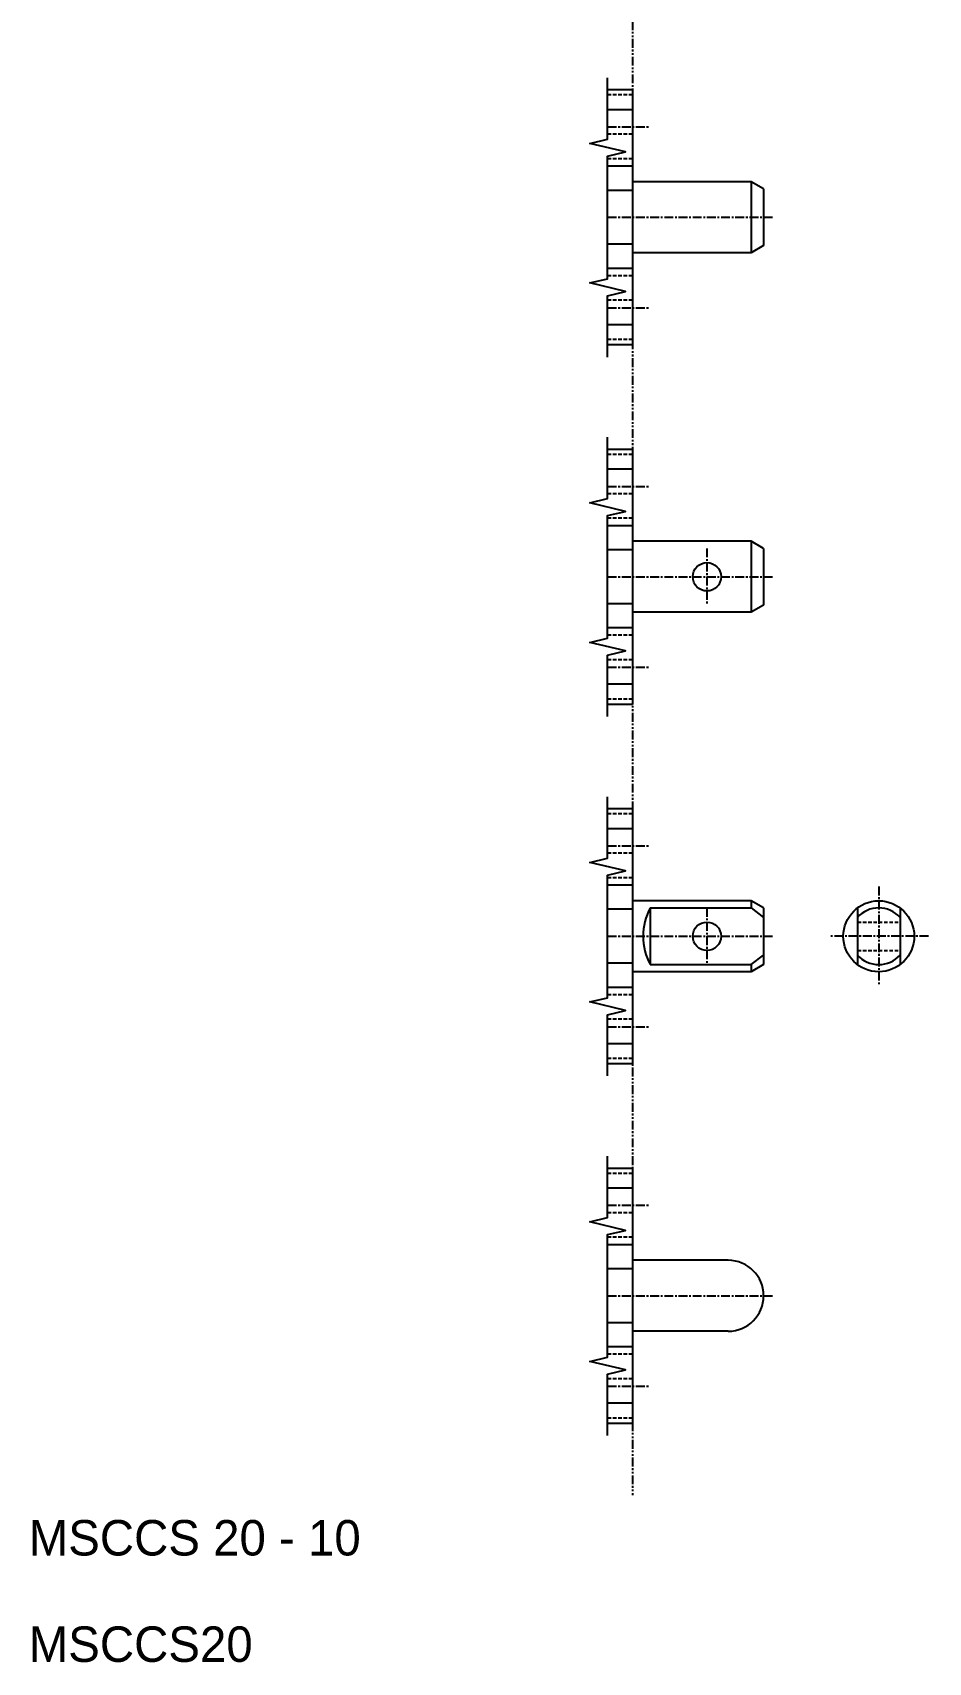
# Model space of a CAD drawing. Extents: x 1 to 151, y 0 to 494.
# Drawn here: x 0.5 to 126.9, y -0.1 to 229.7 of the extents above; entities that cross this region are included whole.
import ezdxf

# ---------------------------------------------------------------- set-up
doc = ezdxf.new("R2010")
doc.units = 0
for name, pattern in [('CENTER', [2, 1.25, -0.25, 0.25, -0.25]), ('DASHED', [0.75, 0.5, -0.25]), ('PHANTOM', [2.5, 1.25, -0.25, 0.25, -0.25, 0.25, -0.25])]:
    doc.linetypes.add(name, pattern=pattern)
doc.layers.get('0').update_dxf_attribs({"linetype": 'CONTINUOUS'})
doc.layers.add('CENTER', color=1, linetype='CENTER')

msp = doc.modelspace()

# ---------------------------------------------------------------- linework, layer by layer
at = {"color": 3, "linetype": 'PHANTOM'}
msp.add_line((85.13, 493.8), (85.13, 23.51), dxfattribs=at)
at = {"color": 7, "linetype": 'CONTINUOUS'}
for p, q in [((81.63, 221.66), (85.13, 221.66)), ((85.13, 221.66), (85.13, 185.66)), ((85.13, 218.82), (81.63, 218.82)), ((85.13, 210.86), (81.63, 210.86)), ((85.13, 207.46), (81.63, 207.46)), ((101.89, 208.66), (85.13, 208.66)), ((101.89, 208.66), (101.89, 198.66)), ((103.63, 207.66), (101.89, 208.66)), ((103.63, 207.66), (103.63, 199.66)), ((85.13, 199.86), (81.63, 199.86)), ((101.89, 198.66), (85.13, 198.66)), ((103.63, 199.66), (101.89, 198.66)), ((85.13, 196.46), (81.63, 196.46)), ((81.63, 188.55), (85.13, 188.55)), ((85.13, 185.66), (81.63, 185.66)), ((81.63, 170.98), (85.13, 170.98)), ((85.13, 170.98), (85.13, 134.98)), ((85.13, 168.14), (81.63, 168.14)), ((85.13, 160.18), (81.63, 160.18)), ((85.13, 156.78), (81.63, 156.78)), ((101.89, 157.98), (85.13, 157.98)), ((101.89, 157.98), (101.89, 147.98)), ((103.63, 156.98), (101.89, 157.98)), ((103.63, 156.98), (103.63, 148.98)), ((85.13, 149.18), (81.63, 149.18)), ((101.89, 147.98), (85.13, 147.98)), ((103.63, 148.98), (101.89, 147.98)), ((85.13, 145.78), (81.63, 145.78)), ((81.63, 137.87), (85.13, 137.87)), ((85.13, 134.98), (81.63, 134.98)), ((81.63, 120.3), (85.13, 120.3)), ((85.13, 120.3), (85.13, 84.3)), ((85.13, 117.46), (81.63, 117.46)), ((85.13, 109.5), (81.63, 109.5)), ((85.13, 106.1), (81.63, 106.1)), ((101.89, 107.3), (85.13, 107.3)), ((87.63, 106.3), (87.63, 98.3)), ((87.63, 106.3), (101.89, 106.3)), ((101.89, 107.3), (101.89, 106.3)), ((103.63, 106.3), (101.89, 107.3)), ((101.89, 106.3), (103.63, 104.95)), ((103.63, 106.3), (103.63, 98.3)), ((116.86, 106.3), (116.86, 98.3)), ((122.86, 106.3), (122.86, 98.3)), ((101.89, 98.3), (103.63, 99.65)), ((85.13, 98.5), (81.63, 98.5)), ((101.89, 97.3), (85.13, 97.3)), ((87.63, 98.3), (101.89, 98.3)), ((103.63, 98.3), (101.89, 97.3)), ((101.89, 98.3), (101.89, 97.3)), ((85.13, 95.1), (81.63, 95.1)), ((81.63, 87.19), (85.13, 87.19)), ((85.13, 84.3), (81.63, 84.3)), ((81.63, 69.62), (85.13, 69.62)), ((85.13, 69.62), (85.13, 33.62)), ((85.13, 66.78), (81.63, 66.78)), ((85.13, 58.82), (81.63, 58.82)), ((85.13, 55.42), (81.63, 55.42)), ((98.63, 56.62), (85.13, 56.62)), ((85.13, 47.82), (81.63, 47.82)), ((98.63, 46.62), (85.13, 46.62)), ((85.13, 44.42), (81.63, 44.42)), ((81.63, 36.51), (85.13, 36.51)), ((85.13, 33.62), (81.63, 33.62))]:
    msp.add_line(p, q, dxfattribs=at)
at = {"color": 3, "linetype": 'DASHED'}
for p, q in [((85.13, 220.91), (81.63, 220.91)), ((85.13, 215.36), (81.63, 215.36)), ((85.13, 211.91), (81.63, 211.91)), ((85.13, 195.41), (81.63, 195.41)), ((85.13, 191.96), (81.63, 191.96)), ((85.13, 186.41), (81.63, 186.41)), ((85.13, 170.23), (81.63, 170.23)), ((85.13, 164.68), (81.63, 164.68)), ((85.13, 161.23), (81.63, 161.23)), ((85.13, 144.73), (81.63, 144.73)), ((85.13, 141.28), (81.63, 141.28)), ((85.13, 135.73), (81.63, 135.73)), ((85.13, 119.55), (81.63, 119.55)), ((85.13, 114), (81.63, 114)), ((85.13, 110.55), (81.63, 110.55)), ((116.86, 104.3), (122.86, 104.3)), ((116.86, 100.3), (122.86, 100.3)), ((85.13, 94.05), (81.63, 94.05)), ((85.13, 90.6), (81.63, 90.6)), ((85.13, 85.05), (81.63, 85.05)), ((85.13, 68.87), (81.63, 68.87)), ((85.13, 63.32), (81.63, 63.32)), ((85.13, 59.87), (81.63, 59.87)), ((85.13, 43.37), (81.63, 43.37)), ((85.13, 39.92), (81.63, 39.92)), ((85.13, 34.37), (81.63, 34.37))]:
    msp.add_line(p, q, dxfattribs=at)
at = {"color": 3, "linetype": 'CONTINUOUS'}
for points in [[(81.63, 183.96), (81.63, 192.6), (84.13, 193.2), (79.13, 194.4), (81.63, 195), (81.63, 212.28), (84.13, 212.88), (79.13, 214.08), (81.63, 214.68), (81.63, 223.32)], [(81.63, 133.28), (81.63, 141.92), (84.13, 142.52), (79.13, 143.72), (81.63, 144.32), (81.63, 161.6), (84.13, 162.2), (79.13, 163.4), (81.63, 164), (81.63, 172.64)], [(81.63, 82.6), (81.63, 91.24), (84.13, 91.84), (79.13, 93.04), (81.63, 93.64), (81.63, 110.92), (84.13, 111.52), (79.13, 112.72), (81.63, 113.32), (81.63, 121.96)], [(81.63, 31.92), (81.63, 40.56), (84.13, 41.16), (79.13, 42.36), (81.63, 42.96), (81.63, 60.24), (84.13, 60.84), (79.13, 62.04), (81.63, 62.64), (81.63, 71.28)]]:
    msp.add_lwpolyline(points, dxfattribs=at)
at = {"color": 7, "linetype": 'CONTINUOUS'}
for centre, radius in [((95.63, 152.98), 2), ((119.86, 102.3), 5), ((95.63, 102.3), 2)]:
    msp.add_circle(centre, radius, dxfattribs=at)
for centre, radius, start, end in [((95.13, 102.3), 8.5, 151.9275, 208.0725), ((119.86, 102.3), 4, 41.4096, 138.5904), ((119.86, 102.3), 4, 221.4096, 318.5904), ((98.63, 51.62), 5, 270, 90)]:
    msp.add_arc(centre, radius, start, end, dxfattribs=at)
at = {"layer": 'CENTER', "color": 1, "linetype": 'CENTER'}
for p, q in [((81.63, 216.41), (87.5, 216.41)), ((81.63, 203.66), (104.86, 203.66)), ((81.63, 190.91), (87.5, 190.91)), ((81.63, 165.73), (87.5, 165.73)), ((95.63, 156.98), (95.63, 148.98)), ((81.63, 152.98), (104.86, 152.98)), ((81.63, 140.23), (87.5, 140.23)), ((81.63, 115.05), (87.5, 115.05)), ((95.63, 106.3), (95.63, 98.3)), ((81.63, 102.3), (104.86, 102.3)), ((81.63, 89.55), (87.5, 89.55)), ((81.63, 64.37), (87.5, 64.37)), ((81.63, 51.62), (104.86, 51.62)), ((81.63, 38.87), (87.5, 38.87))]:
    msp.add_line(p, q, dxfattribs=at)
at = {"layer": 'CENTER'}
for p, q in [((119.86, 109.3), (119.86, 95.3)), ((126.86, 102.3), (112.86, 102.3))]:
    msp.add_line(p, q, dxfattribs=at)

# ---------------------------------------------------------------- texts
for s, p in [('MSCCS 20 - 10', (0, 15)), ('MSCCS20', (0, 0))]:
    msp.add_text(s, height=5).set_placement(p)

doc.saveas('drawing.dxf')
